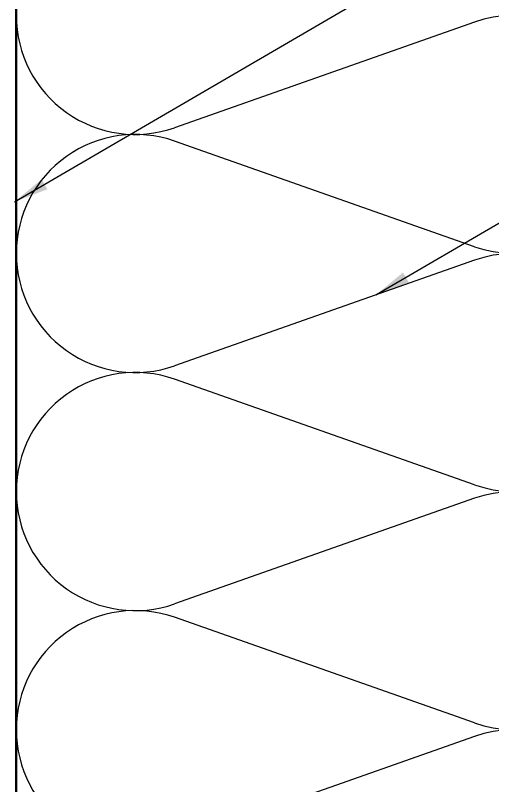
# Model space of a CAD drawing. Header units: inches. Extents: x -12 to 33, y -55 to 66.
# Drawn here: x 3.824 to 6.532, y 5.217 to 9.585 of the extents above; entities that cross this region are included whole.
import ezdxf

# ---------------------------------------------------------------- set-up
doc = ezdxf.new("R2010")
doc.units = ezdxf.units.IN
doc.header["$LTSCALE"] = 2
doc.header["$MEASUREMENT"] = 0
for name, color, linetype, lineweight in [('Sketch Geometry (ANSI)', 7, 'Continuous', 25), ('Symbol (ANSI)', 7, 'Continuous', 25), ('Visible (ANSI)', 7, 'Continuous', 50)]:
    doc.layers.add(name, color=color, linetype=linetype, lineweight=lineweight)
doc.styles.add('Note Text (ANSI)', font='tahoma.ttf')
doc.dimstyles.new('Default (ANSI)$7', dxfattribs={"dimscale": 2, "dimtxt": 0.12, "dimasz": 0.098425, "dimexe": 0.125, "dimexo": 0.0625, "dimgap": 0.031496, "dimtad": 0, "dimtih": 1, "dimtoh": 1, "dimrnd": 1e-08, "dimzin": 4, "dimdsep": 46, "dimtxsty": 'Note Text (ANSI)', "dimcen": 0.09, "dimdle": 0.393701, "dimclrd": 256, "dimclre": 256, "dimclrt": 256, "dimadec": 0, "dimazin": 1, "dimtfac": 1, "dimtofl": 0, "dimtmove": 0, "dimatfit": 3, "dimfxl": 0, "dimtolj": 1, "dimtzin": 4, "dimlwd": -1, "dimlwe": -1, "dimarcsym": 0})

msp = doc.modelspace()

# ---------------------------------------------------------------- linework, layer by layer
at = {"layer": 'Sketch Geometry (ANSI)', "color": 150, "true_color": 0x0080ff}
for p, q in [((6.42962, 9.54647), (4.72746, 8.94791)), ((6.42962, 8.27291), (4.72746, 8.87147)), ((6.42962, 8.19647), (4.72746, 7.59791)), ((6.42962, 6.92291), (4.72746, 7.52147)), ((6.42962, 6.84647), (4.72746, 6.24791)), ((6.42962, 5.57291), (4.72746, 6.17147)), ((6.42962, 5.49647), (4.72746, 4.89791))]:
    msp.add_line(p, q, dxfattribs=at)
for centre, start, end in [((4.50354, 9.58469), 70.6261, 180), ((4.50354, 9.58469), 180, 289.3739), ((6.65354, 8.90969), 250.6261, 109.3739), ((4.50354, 8.23469), 70.6261, 180), ((4.50354, 8.23469), 180, 289.3739), ((6.65354, 7.55969), 250.6261, 109.3739), ((4.50354, 6.88469), 70.6261, 180), ((4.50354, 6.88469), 180, 289.3739), ((6.65354, 6.20969), 250.6261, 109.3739), ((4.50354, 5.53469), 70.6261, 180), ((4.50354, 5.53469), 180, 289.3739), ((6.65354, 4.85969), 250.6261, 109.3739)]:
    msp.add_arc(centre, 0.675, start, end, dxfattribs=at)
at = {"layer": 'Visible (ANSI)', "color": 150, "true_color": 0x0080ff}
msp.add_line((3.82854, 2.59743), (3.82854, 13.63469), dxfattribs=at)

# ---------------------------------------------------------------- leaders
at = {"layer": 'Symbol (ANSI)', "annotation_type": 0, "has_hookline": 1, "hookline_direction": 0}
for points, text_width in [([(3.81854, 8.52769), (10.87298, 12.63694), (11.06983, 12.63694)], 1.98995), ([(5.86963, 7.99955), (11.00755, 11.00229), (11.2044, 11.00229)], 1.40083)]:
    msp.add_leader(points, dimstyle='Default (ANSI)$7', override={"dimtad": 0}, dxfattribs=dict(at, text_width=text_width))

doc.saveas('drawing.dxf')
